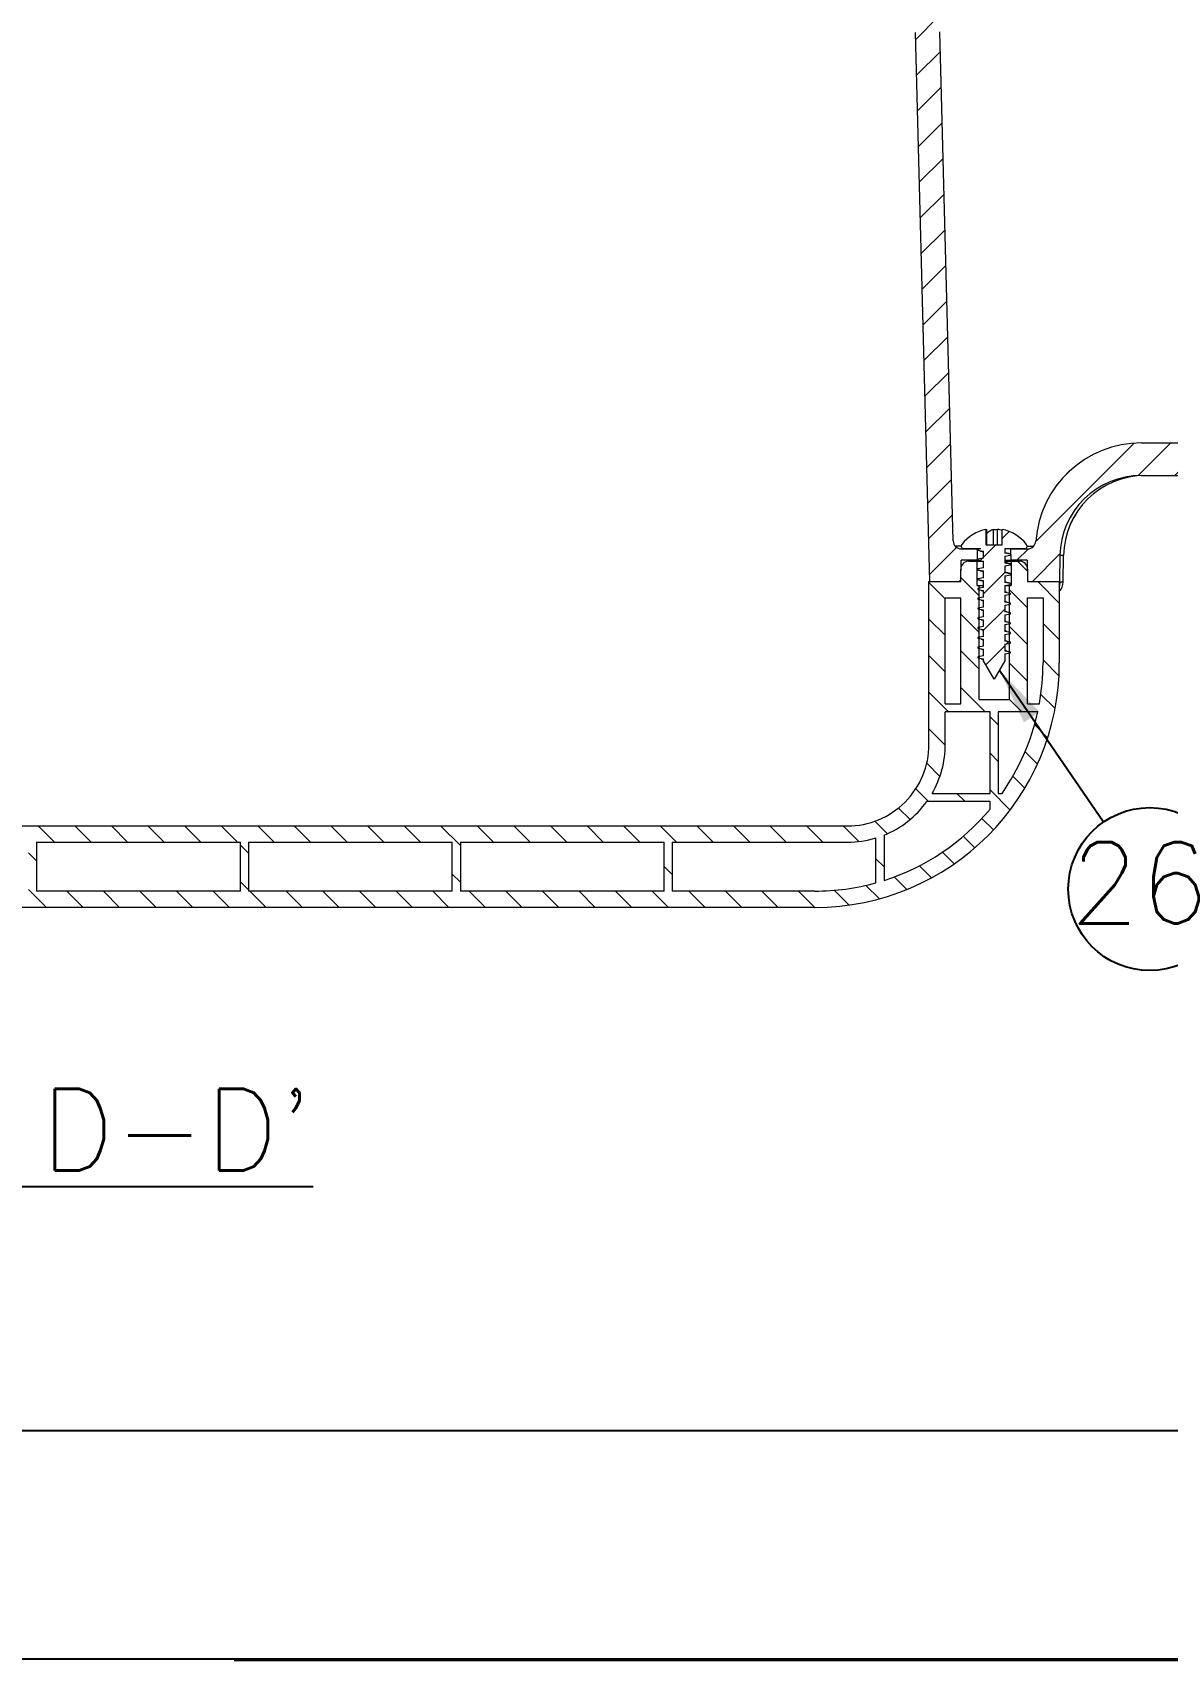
# Model space of a CAD drawing. Extents: x 14808 to 20058, y -13198 to -11680.
# Drawn here: x 15881.2 to 15950.8, y -12274.3 to -12174.4 of the extents above; entities that cross this region are included whole.
import ezdxf

# ---------------------------------------------------------------- set-up
doc = ezdxf.new("R2010")
doc.units = 0
doc.header["$LTSCALE"] = 7
doc.header["$MEASUREMENT"] = 0
doc.layers.get('0').update_dxf_attribs({"color": 2, "linetype": 'CONTINUOUS'})
for name, color, linetype in [('D', 2, 'CONTINUOUS'), ('DWG', 7, 'CONTINUOUS'), ('TXT', 4, 'CONTINUOUS')]:
    doc.layers.add(name, color=color, linetype=linetype)
doc.styles.add('GHS', font='romans', dxfattribs={"bigfont": 'ghs'})
doc.dimstyles.new('STANDARD$7', dxfattribs={"dimtxt": 3.5, "dimasz": 3, "dimexe": 1, "dimexo": 0.0625, "dimgap": 1, "dimtad": 1, "dimdec": 4, "dimzin": 0, "dimdsep": 46, "dimtxsty": 'GHS', "dimcen": 1, "dimclrt": 2, "dimadec": 0, "dimazin": 0, "dimtfac": 1, "dimtdec": 4, "dimtofl": 0, "dimtmove": 0, "dimatfit": 3, "dimfxl": 1, "dimtolj": 1, "dimtzin": 0, "dimarcsym": 0})
pattern_1 = [(45, (16191.90344594072, -11909.30883381124), (-1.122532015133644, 1.122532015133644), [])]

# ---------------------------------------------------------------- blocks, each defined once
blk = doc.blocks.new('BORDER')
blk.add_line((0, 0), (1.00000000000004, 0))

msp = doc.modelspace()

# ---------------------------------------------------------------- hatches: boundary and pattern name
at = {"linetype": 'Continuous', "lineweight": 0}
h = msp.add_hatch(dxfattribs=at)
h.set_pattern_fill('ANSI31', color=2, scale=0.5, style=0)
h.set_pattern_definition(pattern_1)
edge = h.paths.add_edge_path(flags=0)
edge.add_ellipse((16030.8029150432, -12189.06756598183), major_axis=(12.5003047164174, 0), ratio=0.9999756232808468, start_angle=270.0000000000008, end_angle=359.0000243717701)
edge.add_line((16043.30131599546, -12189.28571574601), (16044.13423939785, -12141.56756598183))
edge.add_line((16044.13423939785, -12141.56756598183), (16042.63397434538, -12141.56756598183))
edge.add_line((16042.63397434538, -12141.56756598183), (16041.80166019392, -12189.25081178374))
edge.add_ellipse((16031.30300339402, -12189.06756598183), major_axis=(-10.50025596179062, 0), ratio=0.9999756232808468, start_angle=89.9999999999992, end_angle=179.0000243717685, ccw=False)
edge.add_line((16031.30300339402, -12199.56756598183), (15949.23079485365, -12199.56756598183))
edge.add_ellipse((15949.23079485365, -12206.06756598183), major_axis=(6.500158452537048, 0), ratio=0.999975623280847, start_angle=90, end_angle=175.9039562418476)
edge.add_ellipse((15942.24850462644, -12205.56756598183), major_axis=(0.500012188656696, 0), ratio=0.9999756232808468, start_angle=270, end_angle=355.9039562418486, ccw=False)
edge.add_line((15942.24850462644, -12206.06756598183), (15941.20506484119, -12206.06756598183))
edge.add_line((15941.20506484119, -12206.06756598183), (15941.21728338664, -12206.76756598183))
edge.add_line((15941.21728338664, -12206.76756598183), (15942.21959180224, -12206.76756598183))
edge.add_line((15942.21959180224, -12206.76756598183), (15942.24228338664, -12208.06756598183))
edge.add_line((15942.24228338664, -12208.06756598183), (15944.19500121557, -12208.06756598183))
edge.add_line((15944.19500121557, -12208.06756598183), (15944.22270694029, -12206.48030607616))
edge.add_ellipse((15949.22206732119, -12206.56756598183), major_axis=(-5.00012188656696, 0), ratio=0.9999756232808469, start_angle=270, end_angle=359.0000243717695, ccw=False)
edge.add_line((15949.22206732119, -12201.56756598183), (16030.8029150432, -12201.56756598183))
h = msp.add_hatch(dxfattribs=at)
h.set_pattern_fill('ANSI31', color=2, scale=0.5, style=0)
h.set_pattern_definition(pattern_1)
edge = h.paths.add_edge_path(flags=0)
edge.add_line((15745.21728338664, -12206.76756598183), (15746.21959180224, -12206.76756598183))
edge.add_line((15746.21959180224, -12206.76756598183), (15746.24228338664, -12208.06756598183))
edge.add_line((15746.24228338664, -12208.06756598183), (15748.14228338664, -12208.06756598183))
edge.add_line((15748.14228338664, -12208.06756598183), (15749.02431003182, -12174.38432734368))
edge.add_arc((15756.02191130665, -12174.56756598183), 7, 89.9999999999992, 178.4999999999988, ccw=False)
edge.add_line((15756.02191130665, -12167.56756598183), (15928.36265546664, -12167.56756598183))
edge.add_arc((15928.36265546664, -12174.56756598183), 7, 1.4999999999994884, 89.9999999999992, ccw=False)
edge.add_line((15935.36025674147, -12174.38432734368), (15936.24228338664, -12208.06756598183))
edge.add_line((15936.24228338664, -12208.06756598183), (15938.14228338664, -12208.06756598183))
edge.add_line((15938.14228338664, -12208.06756598183), (15938.16497497105, -12206.76756598183))
edge.add_line((15938.16497497105, -12206.76756598183), (15939.16728338664, -12206.76756598183))
edge.add_line((15939.16728338664, -12206.76756598183), (15939.17950193209, -12206.06756598183))
edge.add_line((15939.17950193209, -12206.06756598183), (15938.1775041677, -12206.06756598183))
edge.add_arc((15938.1775041677, -12205.56756598183), 0.5, 181.5000000000027, 270, ccw=False)
edge.add_line((15937.67767550521, -12205.58065445599), (15936.85974272893, -12174.34506192121))
edge.add_arc((15928.36265546664, -12174.56756598183), 8.5, 1.500000000000042, 90)
edge.add_line((15928.36265546664, -12166.06756598183), (15756.02191130665, -12166.06756598183))
edge.add_arc((15756.02191130665, -12174.56756598183), 8.5, 90, 178.4999999999999)
edge.add_line((15747.52482404435, -12174.34506192121), (15746.70689126807, -12205.58065445599))
edge.add_arc((15746.20706260558, -12205.56756598183), 0.5, 270, 358.4999999999973, ccw=False)
edge.add_line((15746.20706260558, -12206.06756598183), (15745.20506484119, -12206.06756598183))
edge.add_line((15745.20506484119, -12206.06756598183), (15745.21728338664, -12206.76756598183))
h = msp.add_hatch(dxfattribs=at)
h.set_pattern_fill('ANSI31', color=2, scale=0.5, style=0)
h.set_pattern_definition(pattern_1)
edge = h.paths.add_edge_path(flags=0)
edge.add_line((15939.54228338664, -12212.8119623374), (15939.54228338664, -12212.94173295691))
edge.add_line((15939.54228338664, -12212.94173295691), (15940.19228338664, -12214.06756598183))
edge.add_line((15940.19228338664, -12214.06756598183), (15940.84228338664, -12212.94173295691))
edge.add_line((15940.84228338664, -12212.94173295691), (15940.84228338664, -12212.5119623374))
edge.add_line((15940.84228338664, -12212.5119623374), (15941.19228338664, -12212.45024789415))
edge.add_line((15941.19228338664, -12212.45024789415), (15941.19228338664, -12212.42524789415))
edge.add_line((15941.19228338664, -12212.42524789415), (15941.19228338664, -12212.40024789415))
edge.add_line((15941.19228338664, -12212.40024789415), (15940.84228338664, -12212.33853345091))
edge.add_line((15940.84228338664, -12212.33853345091), (15940.84228338664, -12211.9119623374))
edge.add_line((15940.84228338664, -12211.9119623374), (15941.19228338664, -12211.85024789416))
edge.add_line((15941.19228338664, -12211.85024789415), (15941.19228338664, -12211.82524789415))
edge.add_line((15941.19228338664, -12211.82524789415), (15941.19228338664, -12211.80024789415))
edge.add_line((15941.19228338664, -12211.80024789415), (15940.84228338664, -12211.73853345091))
edge.add_line((15940.84228338664, -12211.73853345091), (15940.84228338664, -12211.3119623374))
edge.add_line((15940.84228338664, -12211.3119623374), (15941.19228338664, -12211.25024789415))
edge.add_line((15941.19228338664, -12211.25024789415), (15941.19228338664, -12211.22524789415))
edge.add_line((15941.19228338664, -12211.22524789415), (15941.19228338664, -12211.20024789415))
edge.add_line((15941.19228338664, -12211.20024789415), (15940.84228338664, -12211.13853345091))
edge.add_line((15940.84228338664, -12211.13853345091), (15940.84228338664, -12210.7119623374))
edge.add_line((15940.84228338664, -12210.7119623374), (15941.19228338664, -12210.65024789415))
edge.add_line((15941.19228338664, -12210.65024789415), (15941.19228338664, -12210.62524789416))
edge.add_line((15941.19228338664, -12210.62524789415), (15941.19228338664, -12210.60024789415))
edge.add_line((15941.19228338664, -12210.60024789415), (15940.84228338664, -12210.5385334509))
edge.add_line((15940.84228338664, -12210.5385334509), (15940.84228338664, -12210.1119623374))
edge.add_line((15940.84228338664, -12210.1119623374), (15941.19228338664, -12210.05024789415))
edge.add_line((15941.19228338664, -12210.05024789415), (15941.19228338664, -12210.02524789415))
edge.add_line((15941.19228338664, -12210.02524789415), (15941.19228338664, -12210.00024789416))
edge.add_line((15941.19228338664, -12210.00024789415), (15940.84228338664, -12209.93853345091))
edge.add_line((15940.84228338664, -12209.93853345091), (15940.84228338664, -12209.5119623374))
edge.add_line((15940.84228338664, -12209.5119623374), (15941.19228338664, -12209.45024789415))
edge.add_line((15941.19228338664, -12209.45024789415), (15941.19228338664, -12209.42524789415))
edge.add_line((15941.19228338664, -12209.42524789415), (15941.19228338664, -12209.40024789415))
edge.add_line((15941.19228338664, -12209.40024789415), (15940.84228338664, -12209.33853345091))
edge.add_line((15940.84228338664, -12209.33853345091), (15940.84228338664, -12208.9119623374))
edge.add_line((15940.84228338664, -12208.9119623374), (15941.19228338664, -12208.85024789416))
edge.add_line((15941.19228338664, -12208.85024789415), (15941.19228338664, -12208.82524789415))
edge.add_line((15941.19228338664, -12208.82524789415), (15941.19228338664, -12208.80024789415))
edge.add_line((15941.19228338664, -12208.80024789415), (15940.84228338664, -12208.73853345091))
edge.add_line((15940.84228338664, -12208.73853345091), (15940.84228338664, -12208.3119623374))
edge.add_line((15940.84228338664, -12208.3119623374), (15941.19228338664, -12208.25024789415))
edge.add_line((15941.19228338664, -12208.25024789415), (15941.19228338664, -12208.22524789415))
edge.add_line((15941.19228338664, -12208.22524789415), (15941.19228338664, -12208.20024789415))
edge.add_line((15941.19228338664, -12208.20024789415), (15940.84228338664, -12208.13853345091))
edge.add_line((15940.84228338664, -12208.13853345091), (15940.84228338664, -12207.7119623374))
edge.add_line((15940.84228338664, -12207.7119623374), (15941.19228338664, -12207.65024789415))
edge.add_line((15941.19228338664, -12207.65024789415), (15941.19228338664, -12207.62524789416))
edge.add_line((15941.19228338664, -12207.62524789415), (15941.19228338664, -12207.60024789415))
edge.add_line((15941.19228338664, -12207.60024789415), (15940.84228338664, -12207.5385334509))
edge.add_line((15940.84228338664, -12207.5385334509), (15940.84228338664, -12207.1119623374))
edge.add_line((15940.84228338664, -12207.1119623374), (15941.19228338664, -12207.05024789415))
edge.add_line((15941.19228338664, -12207.05024789415), (15941.19228338664, -12207.02524789415))
edge.add_line((15941.19228338664, -12207.02524789415), (15941.19228338664, -12207.00024789416))
edge.add_line((15941.19228338664, -12207.00024789415), (15940.84228338664, -12206.93853345091))
edge.add_line((15940.84228338664, -12206.93853345091), (15940.84228338664, -12206.5119623374))
edge.add_line((15940.84228338664, -12206.5119623374), (15941.19228338664, -12206.45024789415))
edge.add_line((15941.19228338664, -12206.45024789415), (15941.19228338664, -12206.42524789415))
edge.add_line((15941.19228338664, -12206.42524789415), (15941.19228338664, -12206.40024789415))
edge.add_line((15941.19228338664, -12206.40024789415), (15940.84228338664, -12206.33853345091))
edge.add_line((15940.84228338664, -12206.33853345091), (15940.84228338664, -12206.06756598183))
edge.add_line((15940.84228338664, -12206.06756598183), (15942.09228338664, -12206.06756598183))
edge.add_arc((15942.09228338664, -12205.96756598183), 0.1, 270.0000000000171, 360.0000000000008)
edge.add_line((15942.19228338664, -12205.96756598183), (15942.19228338664, -12205.85127815197))
edge.add_arc((15942.09228338664, -12205.85127815197), 0.1, 0, 37.65846200621872)
edge.add_arc((15940.19228338664, -12207.31756598183), 2.499999999999999, 37.65846200620902, 78.46304096718367)
edge.add_line((15940.69228338664, -12204.86807623905), (15940.69228338664, -12205.81756598183))
edge.add_line((15940.69228338664, -12205.81756598183), (15939.69228338664, -12205.81756598183))
edge.add_line((15939.69228338664, -12205.81756598183), (15939.69228338664, -12204.86807623905))
edge.add_arc((15940.19228338664, -12207.31756598183), 2.499999999999999, 101.5369590328151, 142.3415379937902)
edge.add_arc((15938.29228338664, -12205.85127815197), 0.1, 142.3415379937912, 180)
edge.add_line((15938.19228338664, -12205.85127815197), (15938.19228338664, -12205.96756598183))
edge.add_arc((15938.29228338664, -12205.96756598183), 0.1, 180, 269.9999999999682)
edge.add_line((15938.29228338664, -12206.06756598183), (15939.37763172183, -12206.06756598183))
edge.add_line((15939.37763172183, -12206.06756598183), (15939.19228338664, -12206.10024789415))
edge.add_line((15939.19228338664, -12206.10024789415), (15939.19228338664, -12206.12524789415))
edge.add_line((15939.19228338664, -12206.12524789415), (15939.19228338664, -12206.15024789415))
edge.add_line((15939.19228338664, -12206.15024789415), (15939.54228338664, -12206.2119623374))
edge.add_line((15939.54228338664, -12206.2119623374), (15939.54228338664, -12206.63853345091))
edge.add_line((15939.54228338664, -12206.63853345091), (15939.19228338664, -12206.70024789415))
edge.add_line((15939.19228338664, -12206.70024789415), (15939.19228338664, -12206.72524789415))
edge.add_line((15939.19228338664, -12206.72524789415), (15939.19228338664, -12206.75024789415))
edge.add_line((15939.19228338664, -12206.75024789415), (15939.54228338664, -12206.8119623374))
edge.add_line((15939.54228338664, -12206.8119623374), (15939.54228338664, -12207.23853345091))
edge.add_line((15939.54228338664, -12207.23853345091), (15939.19228338664, -12207.30024789415))
edge.add_line((15939.19228338664, -12207.30024789415), (15939.19228338664, -12207.32524789415))
edge.add_line((15939.19228338664, -12207.32524789415), (15939.19228338664, -12207.35024789415))
edge.add_line((15939.19228338664, -12207.35024789415), (15939.54228338664, -12207.4119623374))
edge.add_line((15939.54228338664, -12207.4119623374), (15939.54228338664, -12207.83853345091))
edge.add_line((15939.54228338664, -12207.83853345091), (15939.19228338664, -12207.90024789415))
edge.add_line((15939.19228338664, -12207.90024789415), (15939.19228338664, -12207.92524789415))
edge.add_line((15939.19228338664, -12207.92524789415), (15939.19228338664, -12207.95024789415))
edge.add_line((15939.19228338664, -12207.95024789415), (15939.54228338664, -12208.0119623374))
edge.add_line((15939.54228338664, -12208.0119623374), (15939.54228338664, -12208.43853345091))
edge.add_line((15939.54228338664, -12208.43853345091), (15939.19228338664, -12208.50024789415))
edge.add_line((15939.19228338664, -12208.50024789415), (15939.19228338664, -12208.52524789415))
edge.add_line((15939.19228338664, -12208.52524789415), (15939.19228338664, -12208.55024789415))
edge.add_line((15939.19228338664, -12208.55024789415), (15939.54228338664, -12208.6119623374))
edge.add_line((15939.54228338664, -12208.6119623374), (15939.54228338664, -12209.0385334509))
edge.add_line((15939.54228338664, -12209.0385334509), (15939.19228338664, -12209.10024789415))
edge.add_line((15939.19228338664, -12209.10024789415), (15939.19228338664, -12209.12524789415))
edge.add_line((15939.19228338664, -12209.12524789415), (15939.19228338664, -12209.15024789415))
edge.add_line((15939.19228338664, -12209.15024789415), (15939.54228338664, -12209.2119623374))
edge.add_line((15939.54228338664, -12209.2119623374), (15939.54228338664, -12209.63853345091))
edge.add_line((15939.54228338664, -12209.63853345091), (15939.19228338664, -12209.70024789415))
edge.add_line((15939.19228338664, -12209.70024789415), (15939.19228338664, -12209.72524789415))
edge.add_line((15939.19228338664, -12209.72524789415), (15939.19228338664, -12209.75024789415))
edge.add_line((15939.19228338664, -12209.75024789415), (15939.54228338664, -12209.8119623374))
edge.add_line((15939.54228338664, -12209.8119623374), (15939.54228338664, -12210.23853345091))
edge.add_line((15939.54228338664, -12210.23853345091), (15939.19228338664, -12210.30024789415))
edge.add_line((15939.19228338664, -12210.30024789415), (15939.19228338664, -12210.32524789415))
edge.add_line((15939.19228338664, -12210.32524789415), (15939.19228338664, -12210.35024789415))
edge.add_line((15939.19228338664, -12210.35024789415), (15939.54228338664, -12210.4119623374))
edge.add_line((15939.54228338664, -12210.4119623374), (15939.54228338664, -12210.83853345091))
edge.add_line((15939.54228338664, -12210.83853345091), (15939.19228338664, -12210.90024789415))
edge.add_line((15939.19228338664, -12210.90024789415), (15939.19228338664, -12210.92524789415))
edge.add_line((15939.19228338664, -12210.92524789415), (15939.19228338664, -12210.95024789415))
edge.add_line((15939.19228338664, -12210.95024789415), (15939.54228338664, -12211.0119623374))
edge.add_line((15939.54228338664, -12211.0119623374), (15939.54228338664, -12211.43853345091))
edge.add_line((15939.54228338664, -12211.43853345091), (15939.19228338664, -12211.50024789415))
edge.add_line((15939.19228338664, -12211.50024789415), (15939.19228338664, -12211.52524789415))
edge.add_line((15939.19228338664, -12211.52524789415), (15939.19228338664, -12211.55024789415))
edge.add_line((15939.19228338664, -12211.55024789415), (15939.54228338664, -12211.6119623374))
edge.add_line((15939.54228338664, -12211.6119623374), (15939.54228338664, -12212.0385334509))
edge.add_line((15939.54228338664, -12212.0385334509), (15939.19228338664, -12212.10024789415))
edge.add_line((15939.19228338664, -12212.10024789415), (15939.19228338664, -12212.12524789415))
edge.add_line((15939.19228338664, -12212.12524789415), (15939.19228338664, -12212.15024789415))
edge.add_line((15939.19228338664, -12212.15024789415), (15939.54228338664, -12212.2119623374))
edge.add_line((15939.54228338664, -12212.2119623374), (15939.54228338664, -12212.63853345091))
edge.add_line((15939.54228338664, -12212.63853345091), (15939.19228338664, -12212.70024789415))
edge.add_line((15939.19228338664, -12212.70024789415), (15939.19228338664, -12212.72524789415))
edge.add_line((15939.19228338664, -12212.72524789415), (15939.19228338664, -12212.75024789415))
edge.add_line((15939.19228338664, -12212.75024789415), (15939.54228338664, -12212.8119623374))
h = msp.add_hatch(dxfattribs=at)
h.set_pattern_fill('ANSI31', color=2, scale=0.5, angle=90.0000000000002, style=0)
h.set_pattern_definition([(135.0000000000002, (16191.90344594072, -11909.30883381124), (-1.12253201513364, -1.122532015133648), [])])
edge = h.paths.add_edge_path(flags=0)
edge.add_line((15740.19228338664, -12208.06756598183), (15740.19228338664, -12213.06756598183))
edge.add_arc((15755.19228338664, -12213.06756598183), 15, 180, 270.0000000000008)
edge.add_line((15755.19228338664, -12228.06756598183), (15929.19228338664, -12228.06756598183))
edge.add_arc((15929.19228338664, -12213.06756598183), 15, 270.0000000000008, 360.0000000000582)
edge.add_line((15944.19228338664, -12213.06756598182), (15944.19228338664, -12208.06756598183))
edge.add_line((15944.19228338664, -12208.06756598183), (15942.24228338664, -12208.06756598183))
edge.add_line((15942.24228338664, -12208.06756598183), (15942.24228338664, -12207.31756598183))
edge.add_arc((15941.74228338664, -12207.31756598183), 0.5, 0, 90)
edge.add_line((15941.74228338664, -12206.81756598183), (15941.24228338664, -12206.81756598183))
edge.add_line((15941.24228338664, -12206.81756598183), (15941.24228338664, -12208.31756598183))
edge.add_line((15941.24228338664, -12208.31756598183), (15941.11728338664, -12208.31756598183))
edge.add_line((15941.11728338664, -12208.31756598183), (15941.11728338664, -12215.31756598183))
edge.add_line((15941.11728338664, -12215.31756598183), (15939.26728338664, -12215.31756598183))
edge.add_line((15939.26728338664, -12215.31756598183), (15939.26728338664, -12208.31756598183))
edge.add_line((15939.26728338664, -12208.31756598183), (15939.14228338664, -12208.31756598183))
edge.add_line((15939.14228338664, -12208.31756598183), (15939.14228338664, -12206.81756598183))
edge.add_line((15939.14228338664, -12206.81756598183), (15938.64228338664, -12206.81756598183))
edge.add_arc((15938.64228338664, -12207.31756598183), 0.5, 90, 180)
edge.add_line((15938.14228338664, -12207.31756598183), (15938.14228338664, -12208.06756598183))
edge.add_line((15938.14228338664, -12208.06756598183), (15936.19228338664, -12208.06756598183))
edge.add_line((15936.19228338664, -12208.06756598183), (15936.19228338664, -12218.06756598183))
edge.add_arc((15931.19228338664, -12218.06756598183), 5, 269.99999995301744, 360, ccw=False)
edge.add_line((15931.19228338254, -12223.06756598183), (15753.19228338664, -12223.06756598183))
edge.add_arc((15753.19228338664, -12218.06756598183), 5, 179.9999999528453, 270, ccw=False)
edge.add_line((15748.19228338664, -12218.06756597772), (15748.19228338664, -12208.06756598183))
edge.add_line((15748.19228338664, -12208.06756598183), (15746.24228338664, -12208.06756598183))
edge.add_line((15746.24228338664, -12208.06756598183), (15746.24228338664, -12207.31756598183))
edge.add_arc((15745.74228338664, -12207.31756598183), 0.5, 0, 90)
edge.add_line((15745.74228338664, -12206.81756598183), (15745.24228338664, -12206.81756598183))
edge.add_line((15745.24228338664, -12206.81756598183), (15745.24228338664, -12208.31756598183))
edge.add_line((15745.24228338664, -12208.31756598183), (15745.11728338664, -12208.31756598183))
edge.add_line((15745.11728338664, -12208.31756598183), (15745.11728338664, -12215.31756598183))
edge.add_line((15745.11728338664, -12215.31756598183), (15743.26728338664, -12215.31756598183))
edge.add_line((15743.26728338664, -12215.31756598183), (15743.26728338664, -12208.31756598183))
edge.add_line((15743.26728338664, -12208.31756598183), (15743.14228338664, -12208.31756598183))
edge.add_line((15743.14228338664, -12208.31756598183), (15743.14228338664, -12206.81756598183))
edge.add_line((15743.14228338664, -12206.81756598183), (15742.64228338664, -12206.81756598183))
edge.add_arc((15742.64228338664, -12207.31756598183), 0.5, 90.00000000000652, 180)
edge.add_line((15742.14228338664, -12207.31756598183), (15742.14228338664, -12208.06756598183))
edge.add_line((15742.14228338664, -12208.06756598183), (15740.19228338664, -12208.06756598183))
edge = h.paths.add_edge_path(flags=0)
edge.add_line((15940.68140867972, -12221.06756598183), (15940.44228338664, -12221.06756598183))
edge.add_line((15940.44228338664, -12221.06756598183), (15940.44228338664, -12216.06756598183))
edge.add_line((15940.44228338664, -12216.06756598183), (15942.86707771782, -12216.06756598183))
edge.add_arc((15929.19228338664, -12213.06756598183), 14, 325.15009542098153, 347.62637488383143, ccw=False)
h.paths.add_polyline_path([(15746.24228338664, -12215.56756598183), (15746.24228338664, -12209.06756598183), (15747.19228338664, -12209.06756598183), (15747.19228338664, -12215.56756598183)], flags=0)
edge = h.paths.add_edge_path(flags=0)
edge.add_line((15942.24228338664, -12215.56756598183), (15942.24228338664, -12209.06756598183))
edge.add_line((15942.24228338664, -12209.06756598183), (15943.19228338664, -12209.06756598183))
edge.add_line((15943.19228338664, -12209.06756598183), (15943.19228338664, -12213.06756598183))
edge.add_arc((15929.19228338664, -12213.06756598183), 14, 349.7134393885229, 360, ccw=False)
edge.add_line((15942.9672607006, -12215.56756598183), (15942.24228338664, -12215.56756598183))
h.paths.add_polyline_path([(15776.94228338664, -12224.06756598183), (15776.94228338664, -12227.06756598183), (15764.44228338664, -12227.06756598183), (15764.44228338664, -12224.06756598183)], flags=0)
h.paths.add_polyline_path([(15802.94228338664, -12224.06756598183), (15802.94228338664, -12227.06756598183), (15790.44228338664, -12227.06756598183), (15790.44228338664, -12224.06756598183)], flags=0)
h.paths.add_polyline_path([(15828.94228338664, -12224.06756598183), (15828.94228338664, -12227.06756598183), (15816.44228338664, -12227.06756598183), (15816.44228338664, -12224.06756598183)], flags=0)
edge = h.paths.add_edge_path(flags=0)
edge.add_arc((15931.19228338664, -12218.06756598183), 6, 270.0000000000008, 286.9577633000054)
edge.add_line((15932.94228338664, -12223.80668612345), (15932.94228338664, -12226.55598694205))
edge.add_arc((15929.19228338664, -12213.06756598183), 14, 269.9999999999998, 285.5367940681514, ccw=False)
edge.add_line((15929.19228338664, -12227.06756598183), (15920.44228338664, -12227.06756598183))
edge.add_line((15920.44228338664, -12227.06756598183), (15920.44228338664, -12224.06756598183))
edge.add_line((15920.44228338664, -12224.06756598183), (15931.19228338664, -12224.06756598183))
h.paths.add_polyline_path([(15894.44228338664, -12227.06756598183), (15894.44228338664, -12224.06756598183), (15906.94228338664, -12224.06756598183), (15906.94228338664, -12227.06756598183)], flags=0)
h.paths.add_polyline_path([(15868.44228338664, -12227.06756598183), (15868.44228338664, -12224.06756598183), (15880.94228338664, -12224.06756598183), (15880.94228338664, -12227.06756598183)], flags=0)
h.paths.add_polyline_path([(15842.44228338664, -12227.06756598183), (15842.44228338664, -12224.06756598183), (15854.94228338664, -12224.06756598183), (15854.94228338664, -12227.06756598183)], flags=0)
edge = h.paths.add_edge_path(flags=0)
edge.add_line((15743.94228338664, -12216.06756598183), (15743.94228338664, -12221.06756598183))
edge.add_line((15743.94228338664, -12221.06756598183), (15743.70315809356, -12221.06756598182))
edge.add_arc((15755.19228338664, -12213.06756598183), 14, 192.3736251161786, 214.8499045789904, ccw=False)
edge.add_line((15741.51748905546, -12216.06756598183), (15743.94228338664, -12216.06756598183))
edge = h.paths.add_edge_path(flags=0)
edge.add_line((15747.99613096394, -12221.06756598183), (15744.44228338664, -12221.06756598183))
edge.add_line((15744.44228338664, -12221.06756598183), (15744.44228338664, -12216.06756598183))
edge.add_line((15744.44228338664, -12216.06756598183), (15747.19228338664, -12216.06756598183))
edge.add_line((15747.19228338664, -12216.06756598183), (15747.19228338664, -12218.06756598183))
edge.add_arc((15753.19228338664, -12218.06756598183), 6, 180, 210.0000000000176)
edge = h.paths.add_edge_path(flags=0)
edge.add_line((15939.94228338664, -12221.56756598183), (15939.94228338664, -12222.03626153916))
edge.add_arc((15929.19228338664, -12213.06756598183), 14, 287.67223825852193, 320.16185019435454, ccw=False)
edge.add_line((15933.44228338664, -12226.40688755379), (15933.44228338664, -12223.62971484715))
edge.add_arc((15931.19228338664, -12218.06756598183), 6, 292.0243128370439, 324.3146652873357)
edge.add_line((15936.06568055905, -12221.56756598183), (15939.94228338664, -12221.56756598183))
edge = h.paths.add_edge_path(flags=0)
edge.add_line((15744.44228338664, -12222.03626153916), (15744.44228338664, -12221.56756598183))
edge.add_line((15744.44228338664, -12221.56756598183), (15748.31888621424, -12221.56756598183))
edge.add_arc((15753.19228338664, -12218.06756598183), 6, 215.685334712666, 247.9756871629584)
edge.add_line((15750.94228338664, -12223.62971484715), (15750.94228338664, -12226.40688755379))
edge.add_arc((15755.19228338664, -12213.06756598183), 14, 219.8381498056455, 252.3277617414783, ccw=False)
edge = h.paths.add_edge_path(flags=0)
edge.add_line((15937.19228338664, -12216.06756598183), (15939.94228338664, -12216.06756598183))
edge.add_line((15939.94228338664, -12216.06756598183), (15939.94228338664, -12221.06756598183))
edge.add_line((15939.94228338664, -12221.06756598183), (15936.38843580935, -12221.06756598183))
edge.add_arc((15931.19228338664, -12218.06756598183), 6, 329.999999999969, 360.0000000000008)
edge.add_line((15937.19228338664, -12218.06756598183), (15937.19228338664, -12216.06756598183))
edge = h.paths.add_edge_path(flags=0)
edge.add_line((15742.14228338664, -12209.06756598183), (15742.14228338664, -12215.56756598183))
edge.add_line((15742.14228338664, -12215.56756598183), (15741.41730607269, -12215.56756598183))
edge.add_arc((15755.19228338664, -12213.06756598183), 14, 180, 190.2865606114792, ccw=False)
edge.add_line((15741.19228338664, -12213.06756598183), (15741.19228338664, -12209.06756598183))
edge.add_line((15741.19228338664, -12209.06756598183), (15742.14228338664, -12209.06756598183))
h.paths.add_polyline_path([(15938.14228338664, -12209.06756598183), (15938.14228338664, -12215.56756598183), (15937.19228338664, -12215.56756598183), (15937.19228338664, -12209.06756598183)], flags=0)
h.paths.add_polyline_path([(15841.94228338664, -12224.06756598183), (15841.94228338664, -12227.06756598183), (15829.44228338664, -12227.06756598183), (15829.44228338664, -12224.06756598183)], flags=0)
h.paths.add_polyline_path([(15855.44228338664, -12227.06756598183), (15855.44228338664, -12224.06756598183), (15867.94228338664, -12224.06756598183), (15867.94228338664, -12227.06756598183)], flags=0)
h.paths.add_polyline_path([(15881.44228338664, -12227.06756598183), (15881.44228338664, -12224.06756598183), (15893.94228338664, -12224.06756598183), (15893.94228338664, -12227.06756598183)], flags=0)
h.paths.add_polyline_path([(15907.44228338664, -12227.06756598183), (15907.44228338664, -12224.06756598183), (15919.94228338664, -12224.06756598183), (15919.94228338664, -12227.06756598183)], flags=0)
h.paths.add_polyline_path([(15815.94228338664, -12224.06756598183), (15815.94228338664, -12227.06756598183), (15803.44228338664, -12227.06756598183), (15803.44228338664, -12224.06756598183)], flags=0)
h.paths.add_polyline_path([(15789.94228338664, -12224.06756598183), (15789.94228338664, -12227.06756598183), (15777.44228338664, -12227.06756598183), (15777.44228338664, -12224.06756598183)], flags=0)
edge = h.paths.add_edge_path(flags=0)
edge.add_line((15763.94228338664, -12227.06756598183), (15755.19228338664, -12227.06756598183))
edge.add_arc((15755.19228338664, -12213.06756598183), 14, 254.4632059318488, 270, ccw=False)
edge.add_line((15751.44228338664, -12226.55598694205), (15751.44228338664, -12223.80668612345))
edge.add_arc((15753.19228338664, -12218.06756598183), 6, 253.0422366999973, 270.0000000000008)
edge.add_line((15753.19228338664, -12224.06756598183), (15763.94228338664, -12224.06756598183))
edge.add_line((15763.94228338664, -12224.06756598183), (15763.94228338664, -12227.06756598183))

# ---------------------------------------------------------------- linework, layer by layer
at = {"color": 7, "linetype": 'Continuous', "lineweight": 15}
for p, q in [((15936.24228338664, -12208.06756598183), (15935.36025674147, -12174.38432734368)), ((15937.67767550521, -12205.58065445599), (15936.85974272893, -12174.34506192121)), ((15949.23079485365, -12199.56756598183), (16031.30300339402, -12199.56756598183)), ((15949.22206732119, -12201.56756598183), (16030.8029150432, -12201.56756598183)), ((15939.69228338664, -12204.86807623905), (15939.69228338664, -12205.81756598183)), ((15939.69228338664, -12204.86807623905), (15939.74142232463, -12204.86807623905)), ((15939.74142232463, -12205.81756598183), (15939.74142232463, -12204.86807623905)), ((15940.15405121854, -12204.86807623905), (15940.40844143707, -12204.86807623905)), ((15940.15405121854, -12205.81756598183), (15940.15405121854, -12204.86807623905)), ((15940.40844143707, -12205.81756598183), (15940.40844143707, -12204.86807623905)), ((15940.69081954513, -12204.86807623905), (15940.69228338664, -12204.86807623905)), ((15940.69081954513, -12205.81756598183), (15940.69081954513, -12204.86807623905)), ((15940.69228338664, -12205.81756598183), (15940.69228338664, -12204.86807623905)), ((15938.1775041677, -12206.06756598183), (15939.17950193209, -12206.06756598183)), ((15938.19228338664, -12205.96756598183), (15938.19228338664, -12205.85127815197)), ((15939.37763172183, -12206.06756598183), (15938.29228338664, -12206.06756598183)), ((15939.16728338664, -12206.76756598183), (15939.17950193209, -12206.06756598183)), ((15939.37763172183, -12206.06756598183), (15939.19228338664, -12206.10024789415)), ((15939.19228338664, -12206.10024789415), (15939.19228338664, -12206.12524789415)), ((15939.19228338664, -12206.12524789415), (15939.19228338664, -12206.15024789415)), ((15939.19228338664, -12206.15024789415), (15939.54228338664, -12206.2119623374)), ((15939.31080877948, -12206.19564916053), (15939.19228338664, -12206.15024789415)), ((15939.54228338664, -12206.63853345091), (15939.54228338664, -12206.2119623374)), ((15939.69228338664, -12205.81756598183), (15940.69228338664, -12205.81756598183)), ((15942.09228338664, -12206.06756598183), (15940.84228338664, -12206.06756598183)), ((15940.84228338664, -12206.06756598183), (15940.84228338664, -12206.33853345091)), ((15941.19228338664, -12206.40024789415), (15940.84228338664, -12206.33853345091)), ((15940.84228338664, -12206.5119623374), (15941.19228338664, -12206.45024789415)), ((15940.84228338664, -12206.5119623374), (15940.84228338664, -12206.93853345091)), ((15941.19228338664, -12206.42524789415), (15941.19228338664, -12206.40024789415)), ((15941.19228338664, -12206.45024789415), (15941.19228338664, -12206.42524789415)), ((15941.20506484119, -12206.06756598183), (15941.21728338664, -12206.76756598183)), ((15941.20506484119, -12206.06756598183), (15942.24850462644, -12206.06756598183)), ((15942.19228338664, -12205.85127815197), (15942.19228338664, -12205.96756598183)), ((15944.22270694029, -12206.48030607616), (15944.19500121557, -12208.06756598183)), ((15944.44652203764, -12206.48030607616), (15944.22270694029, -12206.48030607616)), ((15944.41831610536, -12208.08501796297), (15944.44652203764, -12206.48030607616)), ((15944.41867966383, -12208.08514021208), (15944.4468984887, -12206.47969483057)), ((15938.14228338664, -12208.06756598183), (15938.16497497105, -12206.76756598183)), ((15938.14228338664, -12208.06756598183), (15938.14228338664, -12207.31756598183)), ((15939.16728338664, -12206.76756598183), (15938.16497497105, -12206.76756598183)), ((15938.64228338664, -12206.81756598183), (15939.14228338664, -12206.81756598183)), ((15939.14228338664, -12208.31756598183), (15939.14228338664, -12206.81756598183)), ((15939.14228338664, -12206.81756598183), (15939.54228338664, -12206.81756598183)), ((15939.16728338664, -12206.76756598183), (15939.28014107996, -12206.76756598183)), ((15939.54228338664, -12206.63853345091), (15939.19228338664, -12206.70024789415)), ((15939.19228338664, -12206.70024789415), (15939.19228338664, -12206.72524789415)), ((15939.19228338664, -12206.72524789415), (15939.19228338664, -12206.75024789415)), ((15939.19228338664, -12206.75024789415), (15939.54228338664, -12206.8119623374)), ((15939.54228338664, -12207.23853345091), (15939.19228338664, -12207.30024789415)), ((15939.19228338664, -12207.30024789415), (15939.19228338664, -12207.32524789415)), ((15939.19228338664, -12207.32524789415), (15939.19228338664, -12207.35024789415)), ((15939.19228338664, -12207.35024789415), (15939.54228338664, -12207.4119623374)), ((15939.54228338664, -12207.23853345091), (15939.54228338664, -12206.8119623374)), ((15939.54228338664, -12207.83853345091), (15939.54228338664, -12207.4119623374)), ((15940.84228338664, -12206.76756598183), (15941.21728338664, -12206.76756598183)), ((15940.84228338664, -12206.81756598183), (15941.24228338664, -12206.81756598183)), ((15941.19228338664, -12207.00024789415), (15940.84228338664, -12206.93853345091)), ((15940.84228338664, -12207.1119623374), (15941.19228338664, -12207.05024789415)), ((15940.84228338664, -12207.1119623374), (15940.84228338664, -12207.5385334509)), ((15941.19228338664, -12207.02524789415), (15941.19228338664, -12207.00024789415)), ((15941.19228338664, -12207.05024789415), (15941.19228338664, -12207.02524789415)), ((15942.21959180224, -12206.76756598183), (15941.21728338664, -12206.76756598183)), ((15941.24228338664, -12206.81756598183), (15941.24228338664, -12208.31756598183)), ((15941.24228338664, -12206.81756598183), (15941.74228338664, -12206.81756598183)), ((15942.21959180224, -12206.76756598183), (15942.24228338664, -12208.06756598183)), ((15942.24228338664, -12207.31756598183), (15942.24228338664, -12208.06756598183)), ((15936.19228338664, -12218.06756598183), (15936.19228338664, -12208.06756598183)), ((15936.19228338664, -12208.06756598183), (15938.14228338664, -12208.06756598183)), ((15936.24228338664, -12208.06756598183), (15938.14228338664, -12208.06756598183)), ((15939.14228338664, -12208.31756598183), (15939.26728338664, -12208.31756598183)), ((15939.54228338664, -12207.83853345091), (15939.19228338664, -12207.90024789415)), ((15939.19228338664, -12207.90024789415), (15939.19228338664, -12207.92524789415)), ((15939.19228338664, -12207.92524789415), (15939.19228338664, -12207.95024789415)), ((15939.19228338664, -12207.95024789415), (15939.54228338664, -12208.0119623374)), ((15939.54228338664, -12208.43853345091), (15939.19228338664, -12208.50024789415)), ((15939.19228338664, -12208.50024789415), (15939.19228338664, -12208.52524789415)), ((15939.26728338664, -12215.31756598183), (15939.26728338664, -12208.31756598183)), ((15939.26728338664, -12208.31756598183), (15939.54228338664, -12208.31756598183)), ((15939.54228338664, -12208.43853345091), (15939.54228338664, -12208.0119623374)), ((15941.19228338664, -12207.60024789415), (15940.84228338664, -12207.5385334509)), ((15940.84228338664, -12207.7119623374), (15941.19228338664, -12207.65024789415)), ((15940.84228338664, -12207.7119623374), (15940.84228338664, -12208.13853345091)), ((15941.19228338664, -12208.20024789415), (15940.84228338664, -12208.13853345091)), ((15940.84228338664, -12208.3119623374), (15941.19228338664, -12208.25024789415)), ((15940.84228338664, -12208.3119623374), (15940.84228338664, -12208.73853345091)), ((15940.84228338664, -12208.31756598183), (15941.11728338664, -12208.31756598183)), ((15941.19228338664, -12208.20024789415), (15941.07371572092, -12208.15366203005)), ((15941.11728338664, -12208.31756598183), (15941.11728338664, -12215.31756598183)), ((15941.11728338664, -12208.31756598183), (15941.24228338664, -12208.31756598183)), ((15941.19228338664, -12207.62524789415), (15941.19228338664, -12207.60024789415)), ((15941.19228338664, -12207.65024789415), (15941.19228338664, -12207.62524789415)), ((15941.19228338664, -12208.22524789415), (15941.19228338664, -12208.20024789415)), ((15941.19228338664, -12208.25024789415), (15941.19228338664, -12208.22524789415)), ((15942.24228338664, -12208.06756598183), (15944.19228338664, -12208.06756598183)), ((15942.24228338664, -12208.06756598183), (15944.19500121557, -12208.06756598183)), ((15944.19228338664, -12208.06756598183), (15944.19228338664, -12213.06756598182)), ((15944.19500121557, -12208.06756598183), (15944.2477190445, -12208.06756598183)), ((15944.2477190445, -12208.06756598183), (15944.24741654609, -12208.08501796297)), ((15944.24741654609, -12208.08501796297), (15944.41831610536, -12208.08501796297)), ((15937.19228338664, -12209.06756598183), (15938.14228338664, -12209.06756598183)), ((15937.19228338664, -12215.56756598183), (15937.19228338664, -12209.06756598183)), ((15938.14228338664, -12215.56756598183), (15938.14228338664, -12209.06756598183)), ((15939.19228338664, -12208.52524789415), (15939.19228338664, -12208.55024789415)), ((15939.19228338664, -12208.55024789415), (15939.54228338664, -12208.6119623374)), ((15939.54228338664, -12209.0385334509), (15939.19228338664, -12209.10024789415)), ((15939.19228338664, -12209.10024789415), (15939.19228338664, -12209.12524789415)), ((15939.19228338664, -12209.12524789415), (15939.19228338664, -12209.15024789415)), ((15939.19228338664, -12209.15024789415), (15939.54228338664, -12209.2119623374)), ((15939.54228338664, -12209.0385334509), (15939.54228338664, -12208.6119623374)), ((15939.54228338664, -12209.63853345091), (15939.54228338664, -12209.2119623374)), ((15941.19228338664, -12208.80024789415), (15940.84228338664, -12208.73853345091)), ((15940.84228338664, -12208.9119623374), (15941.19228338664, -12208.85024789415)), ((15940.84228338664, -12208.9119623374), (15940.84228338664, -12209.33853345091)), ((15941.19228338664, -12209.40024789415), (15940.84228338664, -12209.33853345091)), ((15940.84228338664, -12209.5119623374), (15941.19228338664, -12209.45024789415)), ((15940.84228338664, -12209.5119623374), (15940.84228338664, -12209.93853345091)), ((15941.19228338664, -12208.82524789415), (15941.19228338664, -12208.80024789415)), ((15941.19228338664, -12208.85024789415), (15941.19228338664, -12208.82524789415)), ((15941.19228338664, -12209.42524789415), (15941.19228338664, -12209.40024789415)), ((15941.19228338664, -12209.45024789415), (15941.19228338664, -12209.42524789415)), ((15942.24228338664, -12209.06756598183), (15943.19228338664, -12209.06756598183)), ((15942.24228338664, -12215.56756598183), (15942.24228338664, -12209.06756598183)), ((15943.19228338664, -12209.06756598183), (15943.19228338664, -12213.06756598183)), ((15939.54228338664, -12209.63853345091), (15939.19228338664, -12209.70024789415)), ((15939.19228338664, -12209.70024789415), (15939.19228338664, -12209.72524789415)), ((15939.19228338664, -12209.72524789415), (15939.19228338664, -12209.75024789415)), ((15939.19228338664, -12209.75024789415), (15939.54228338664, -12209.8119623374)), ((15939.54228338664, -12210.23853345091), (15939.19228338664, -12210.30024789415)), ((15939.19228338664, -12210.30024789415), (15939.19228338664, -12210.32524789415)), ((15939.19228338664, -12210.32524789415), (15939.19228338664, -12210.35024789415)), ((15939.19228338664, -12210.35024789415), (15939.54228338664, -12210.4119623374)), ((15939.54228338664, -12210.23853345091), (15939.54228338664, -12209.8119623374)), ((15939.54228338664, -12210.83853345091), (15939.54228338664, -12210.4119623374)), ((15941.19228338664, -12210.00024789415), (15940.84228338664, -12209.93853345091)), ((15940.84228338664, -12210.1119623374), (15941.19228338664, -12210.05024789415)), ((15940.84228338664, -12210.1119623374), (15940.84228338664, -12210.5385334509)), ((15941.19228338664, -12210.02524789415), (15941.19228338664, -12210.00024789415)), ((15941.19228338664, -12210.05024789415), (15941.19228338664, -12210.02524789415)), ((15939.54228338664, -12210.83853345091), (15939.19228338664, -12210.90024789415)), ((15939.19228338664, -12210.90024789415), (15939.19228338664, -12210.92524789415)), ((15939.19228338664, -12210.92524789415), (15939.19228338664, -12210.95024789415)), ((15939.19228338664, -12210.95024789415), (15939.54228338664, -12211.0119623374)), ((15939.54228338664, -12211.43853345091), (15939.19228338664, -12211.50024789415)), ((15939.19228338664, -12211.50024789415), (15939.19228338664, -12211.52524789415)), ((15939.54228338664, -12211.43853345091), (15939.54228338664, -12211.0119623374)), ((15941.19228338664, -12210.60024789415), (15940.84228338664, -12210.5385334509)), ((15940.84228338664, -12210.7119623374), (15941.19228338664, -12210.65024789415)), ((15940.84228338664, -12210.7119623374), (15940.84228338664, -12211.13853345091)), ((15941.19228338664, -12211.20024789415), (15940.84228338664, -12211.13853345091)), ((15940.84228338664, -12211.3119623374), (15941.19228338664, -12211.25024789415)), ((15940.84228338664, -12211.3119623374), (15940.84228338664, -12211.73853345091)), ((15941.19228338664, -12210.62524789415), (15941.19228338664, -12210.60024789415)), ((15941.19228338664, -12210.65024789415), (15941.19228338664, -12210.62524789415)), ((15941.19228338664, -12211.22524789415), (15941.19228338664, -12211.20024789415)), ((15941.19228338664, -12211.25024789415), (15941.19228338664, -12211.22524789415)), ((15939.19228338664, -12211.52524789415), (15939.19228338664, -12211.55024789415)), ((15939.19228338664, -12211.55024789415), (15939.54228338664, -12211.6119623374)), ((15939.54228338664, -12212.0385334509), (15939.19228338664, -12212.10024789415)), ((15939.19228338664, -12212.10024789415), (15939.19228338664, -12212.12524789415)), ((15939.19228338664, -12212.12524789415), (15939.19228338664, -12212.15024789415)), ((15939.19228338664, -12212.15024789415), (15939.54228338664, -12212.2119623374)), ((15939.54228338664, -12212.0385334509), (15939.54228338664, -12211.6119623374)), ((15939.54228338664, -12212.63853345091), (15939.54228338664, -12212.2119623374)), ((15941.19228338664, -12211.80024789415), (15940.84228338664, -12211.73853345091)), ((15940.84228338664, -12211.9119623374), (15941.19228338664, -12211.85024789415)), ((15940.84228338664, -12211.9119623374), (15940.84228338664, -12212.33853345091)), ((15941.19228338664, -12212.40024789415), (15940.84228338664, -12212.33853345091)), ((15940.84228338664, -12212.5119623374), (15941.19228338664, -12212.45024789415)), ((15941.19228338664, -12211.82524789415), (15941.19228338664, -12211.80024789415)), ((15941.19228338664, -12211.85024789415), (15941.19228338664, -12211.82524789415)), ((15941.19228338664, -12212.42524789415), (15941.19228338664, -12212.40024789415)), ((15941.19228338664, -12212.45024789415), (15941.19228338664, -12212.42524789415)), ((15939.54228338664, -12212.63853345091), (15939.19228338664, -12212.70024789415)), ((15939.19228338664, -12212.70024789415), (15939.19228338664, -12212.72524789415)), ((15939.19228338664, -12212.72524789415), (15939.19228338664, -12212.75024789415)), ((15939.19228338664, -12212.75024789415), (15939.54228338664, -12212.8119623374)), ((15939.54228338664, -12212.94173295691), (15939.54228338664, -12212.8119623374)), ((15940.19228338664, -12214.06756598183), (15939.54228338664, -12212.94173295691)), ((15940.84228338664, -12212.94173295691), (15940.19228338664, -12214.06756598183)), ((15940.84228338664, -12212.5119623374), (15940.84228338664, -12212.94173295691)), ((15939.26728338664, -12215.31756598183), (15941.11728338664, -12215.31756598183)), ((15937.19228338664, -12215.56756598183), (15938.14228338664, -12215.56756598183)), ((15937.19228338664, -12218.06756598183), (15937.19228338664, -12216.06756598183)), ((15939.94228338664, -12216.06756598183), (15937.19228338664, -12216.06756598183)), ((15939.94228338664, -12221.06756598183), (15939.94228338664, -12216.06756598183)), ((15942.86707771782, -12216.06756598183), (15940.44228338664, -12216.06756598183)), ((15940.44228338664, -12216.06756598183), (15940.44228338664, -12221.06756598183)), ((15942.24228338664, -12215.56756598183), (15942.9672607006, -12215.56756598183)), ((15936.38843580935, -12221.06756598183), (15939.94228338664, -12221.06756598183)), ((15940.44228338664, -12221.06756598183), (15940.68140867972, -12221.06756598183)), ((15939.94228338664, -12221.56756598183), (15936.06568055905, -12221.56756598183)), ((15939.94228338664, -12222.03626153916), (15939.94228338664, -12221.56756598183)), ((15753.19228338664, -12223.06756598183), (15931.19228338254, -12223.06756598183)), ((15881.44228338664, -12224.06756598183), (15893.94228338664, -12224.06756598183)), ((15881.44228338664, -12224.06756598183), (15881.44228338664, -12227.06756598183)), ((15893.94228338664, -12227.06756598183), (15893.94228338664, -12224.06756598183)), ((15894.44228338664, -12224.06756598183), (15906.94228338664, -12224.06756598183)), ((15894.44228338664, -12224.06756598183), (15894.44228338664, -12227.06756598183)), ((15906.94228338664, -12227.06756598183), (15906.94228338664, -12224.06756598183)), ((15907.44228338664, -12224.06756598183), (15919.94228338664, -12224.06756598183)), ((15907.44228338664, -12224.06756598183), (15907.44228338664, -12227.06756598183)), ((15919.94228338664, -12227.06756598183), (15919.94228338664, -12224.06756598183)), ((15920.44228338664, -12224.06756598183), (15931.19228338664, -12224.06756598183)), ((15920.44228338664, -12224.06756598183), (15920.44228338664, -12227.06756598183)), ((15932.94228338664, -12226.55598694205), (15932.94228338664, -12223.80668612345)), ((15933.44228338664, -12223.62971484715), (15933.44228338664, -12226.40688755379)), ((15893.94228338664, -12227.06756598183), (15881.44228338664, -12227.06756598183)), ((15906.94228338664, -12227.06756598183), (15894.44228338664, -12227.06756598183)), ((15919.94228338664, -12227.06756598183), (15907.44228338664, -12227.06756598183)), ((15929.19228338664, -12227.06756598183), (15920.44228338664, -12227.06756598183)), ((15929.19228338664, -12228.06756598183), (15755.19228338664, -12228.06756598183))]:
    msp.add_line(p, q, dxfattribs=at)
at = {"color": 8, "linetype": 'Continuous', "lineweight": 15}
msp.add_line((15944.41831610536, -12208.08501796297), (15944.41867966383, -12208.08514021208), dxfattribs=at)
msp.add_line((16239.23901328424, -12274.27399711261), (15893.55990876688, -12274.27399711261))
msp.add_circle((15949.74117166895, -12226.94348278611), 5)
at = {"color": 7, "linetype": 'Continuous', "lineweight": 15}
for centre, radius, start, end in [((15949.44569820184, -12206.5675025354), 4.999936553924157, 90.0006820156913, 179.0007388437651), ((15949.44612629515, -12206.56756598183), 5, 90, 178.9628856001345), ((15940.19228338664, -12207.31756598183), 2.50000000000008, 101.5369590328486, 142.3415379938118), ((15940.50254144307, -12205.90569457674), 1.094576288487328, 108.564928615052, 134.0555145757795), ((15940.03649898102, -12206.59798330503), 1.769440489974902, 68.2973624636749, 77.86572611148677), ((15940.19228338664, -12207.31756598183), 2.500000000000103, 37.65846200618823, 78.46304096715139), ((15938.1775041677, -12205.56756598183), 0.5, 181.4999999999898, 270), ((15938.29228338664, -12205.85127815197), 0.1000000000000527, 142.3415379937293, 180), ((15938.29228338664, -12205.96756598183), 0.1000000000000512, 180, 270), ((15942.09228338664, -12205.96756598183), 0.09999999999999432, 270, 0), ((15942.09228338664, -12205.85127815197), 0.1000000000000302, 0, 37.65846200627074), ((15938.64228338664, -12207.31756598183), 0.5, 90, 180), ((15941.74228338664, -12207.31756598183), 0.5, 0, 90), ((15943.41883410254, -12208.06756598183), 1.000000000000029, 320.6646500987895, 359.089432875558), ((15929.19228338664, -12213.06756598183), 15.00000000000006, 270, 0), ((15929.19228338664, -12213.06756598183), 13.99999999999994, 349.7134393885763, 0), ((15929.19228338664, -12213.06756598183), 14.00000000000001, 325.1500954209414, 347.6263748837833), ((15931.19228338664, -12218.06756598183), 5.000000000000057, 269.9999999529966, 0), ((15931.19228338664, -12218.06756598183), 6.000000000000022, 329.9999999998994, 0), ((15931.19228338664, -12218.06756598183), 6.000000000000015, 292.0243128370237, 324.3146652872924), ((15929.19228338664, -12213.06756598183), 14.00000000000001, 287.6722382584825, 320.1618501943631), ((15931.19228338664, -12218.06756598183), 6.000000000000057, 270, 286.9577632999597), ((15929.19228338664, -12213.06756598183), 14.00000000000006, 270, 285.53679406814)]:
    msp.add_arc(centre, radius, start, end, dxfattribs=at)
at = {"color": 8, "linetype": 'Continuous', "lineweight": 15}
msp.add_arc((15943.41845473871, -12208.06756788978), 1.000013628691804, 320.6980001545422, 359.0001473340581, dxfattribs=at)
at = {"color": 7, "linetype": 'Continuous', "lineweight": 15}
for centre, major_axis, ratio, start_param, end_param in [((15949.23079485365, -12206.06756598183), (6.50015845253705, 0), 0.9999756232808465, 1.570796326794897, 3.07010320370428), ((15949.22206732119, -12206.56756598183), (-5.000121886566973, 0), 0.9999756232808443, 4.712388980384704, 6.265732440027291), ((15942.24850462644, -12205.56756598183), (0.5000121886566831, 0), 0.9999756232808727, 4.712388980384704, 6.211695857293985), ((15929.44303704385, -12206.56756598183), (15.00386151450445, 0.08788303591836666), 0.005813377580779334, 6.27606668053917, 6.283049060686722), ((15943.24754234286, -12208.06756598183), (0.773422290610085, -0.6340083917302759), 0.999875715395124, 0.3525408729512391, 0.6692727138685332)]:
    msp.add_ellipse(centre, major_axis=major_axis, ratio=ratio, start_param=start_param, end_param=end_param, dxfattribs=at)
at = {"color": 8, "linetype": 'Continuous', "lineweight": 15}
for start_param, end_param in [(0.8667604696316018, 0.903233144194479), (0.2323950847214251, 0.3378330253952935)]:
    msp.add_ellipse((15929.45182551626, -12206.06756598183), major_axis=(13.50409321596092, 0.1142572897125547), ratio=0.008396019599637919, start_param=start_param, end_param=end_param, dxfattribs=at)
at = {"color": 7, "linetype": 'Continuous', "lineweight": 15}
for points, knots in [([(15939.30472630271, -12206.19536321128), (15939.37438389414, -12206.20932714782), (15939.454422855, -12206.22537218968), (15939.53219591369, -12206.24267698971), (15939.54228338664, -12206.24492149064)], [0, 0, 0, 0, 0.8702960495181781, 1, 1, 1, 1]), ([(15941.07987190238, -12206.35380805665), (15941.01020146633, -12206.34005997995), (15940.9301607279, -12206.32426553006), (15940.85236306932, -12206.30719874357), (15940.84228338664, -12206.30498752288)], [0, 0, 0, 0, 0.8704371974357732, 1, 1, 1, 1]), ([(15941.19228338664, -12206.40024789415), (15941.1824286523, -12206.38599987267), (15941.17137995005, -12206.37002560672), (15941.08291274617, -12206.35518883129), (15941.07335261856, -12206.3535855087)], [0, 0, 0, 0, 0.8919359131533813, 1, 1, 1, 1]), ([(15939.31430537195, -12206.79589944314), (15939.28456594717, -12206.7897588446), (15939.2086693406, -12206.7740877079), (15939.19848007636, -12206.75926341618), (15939.19228338664, -12206.75024789415)], [0, 0, 0, 0, 0.3918412973576663, 1, 1, 1, 1]), ([(15939.31568171837, -12207.39597476931), (15939.29468015551, -12207.39194500717), (15939.22716464929, -12207.37899018885), (15939.19701013736, -12207.36452045837), (15939.19321721661, -12207.35306762148), (15939.19228338664, -12207.35024789415)], [0, 0, 0, 0, 0.2539248509611389, 0.8163137652826747, 1, 1, 1, 1]), ([(15939.3047263027, -12206.79536321128), (15939.37438389414, -12206.80932714782), (15939.454422855, -12206.82537218968), (15939.53219591369, -12206.84267698971), (15939.54228338664, -12206.84492149064)], [0, 0, 0, 0, 0.8702960495170211, 0.9999999999999999, 0.9999999999999999, 0.9999999999999999, 0.9999999999999999]), ([(15939.3047263027, -12207.39536321128), (15939.37438389414, -12207.40932714782), (15939.454422855, -12207.42537218968), (15939.53219591369, -12207.44267698971), (15939.54228338664, -12207.44492149064)], [0, 0, 0, 0, 0.8702960495160151, 0.9999999999999999, 0.9999999999999999, 0.9999999999999999, 0.9999999999999999]), ([(15941.07987190237, -12206.95380805665), (15941.01020146633, -12206.94005997995), (15940.9301607279, -12206.92426553006), (15940.85236306932, -12206.90719874357), (15940.84228338664, -12206.90498752288)], [0, 0, 0, 0, 0.8704371974387427, 1, 1, 1, 1]), ([(15941.07987190237, -12207.55380805665), (15941.01020146633, -12207.54005997995), (15940.9301607279, -12207.52426553006), (15940.85236306932, -12207.50719874357), (15940.84228338664, -12207.50498752288)], [0, 0, 0, 0, 0.8704371974384674, 1, 1, 1, 1]), ([(15941.19228338664, -12207.00024789415), (15941.1914584575, -12206.99757567178), (15941.18787519882, -12206.98596829424), (15941.1581398934, -12206.96972729053), (15941.08997023965, -12206.95730870569), (15941.06931153402, -12206.95354527322)], [0, 0, 0, 0, 0.1724842265718479, 0.749222655165091, 0.9999999999999999, 0.9999999999999999, 0.9999999999999999, 0.9999999999999999]), ([(15939.31159732779, -12207.9957455943), (15939.30171775202, -12207.99400307961), (15939.21286655703, -12207.97833190956), (15939.20196911561, -12207.96346326169), (15939.19228338664, -12207.95024789415)], [0, 0, 0, 0, 0.1111923792763846, 1, 1, 1, 1]), ([(15939.3047263027, -12207.99536321128), (15939.37438389414, -12208.00932714782), (15939.454422855, -12208.02537218968), (15939.53219591369, -12208.04267698971), (15939.54228338664, -12208.04492149064)], [0, 0, 0, 0, 0.870296049516137, 1, 1, 1, 1]), ([(15941.07987190237, -12208.15380805665), (15941.01020146633, -12208.14005997995), (15940.9301607279, -12208.12426553006), (15940.85236306932, -12208.10719874357), (15940.84228338664, -12208.10498752288)], [0, 0, 0, 0, 0.8704371974377924, 1, 1, 1, 1]), ([(15941.19228338664, -12207.60024789415), (15941.18605648528, -12207.59061582634), (15941.17583874789, -12207.57481054315), (15941.10007004158, -12207.55955108294), (15941.07047635847, -12207.55359105469)], [0, 0, 0, 0, 0.6094207680914687, 1, 1, 1, 1]), ([(15939.39355053651, -12208.6137257697), (15939.43332589345, -12208.62172127439), (15939.48347506127, -12208.63180208666), (15939.53220347223, -12208.64267278744), (15939.54228338664, -12208.64492149064)], [0, 0, 0, 0, 0.7931409168605726, 1, 1, 1, 1]), ([(15939.39355053651, -12209.2137257697), (15939.43332589345, -12209.22172127439), (15939.48347506127, -12209.23180208666), (15939.53220347223, -12209.24267278744), (15939.54228338664, -12209.24492149064)], [0, 0, 0, 0, 0.7931409168590673, 1, 1, 1, 1]), ([(15940.99102398201, -12208.7357188153), (15940.95124097423, -12208.72784650909), (15940.90109513213, -12208.71792359358), (15940.85235560126, -12208.70720297967), (15940.84228338664, -12208.70498752288)], [0, 0, 0, 0, 0.7933460902924463, 1, 1, 1, 1]), ([(15940.99102398201, -12209.3357188153), (15940.95124097423, -12209.32784650908), (15940.90109513213, -12209.31792359358), (15940.85235560126, -12209.30720297966), (15940.84228338664, -12209.30498752288)], [0, 0, 0, 0, 0.7933460902943874, 0.9999999999999999, 0.9999999999999999, 0.9999999999999999, 0.9999999999999999]), ([(15939.39355053651, -12209.81372576969), (15939.43332589345, -12209.82172127439), (15939.48347506127, -12209.83180208666), (15939.53220347223, -12209.84267278744), (15939.54228338664, -12209.84492149064)], [0, 0, 0, 0, 0.7931409168591406, 1, 1, 1, 1]), ([(15939.39355053651, -12210.41372576969), (15939.43332589345, -12210.42172127439), (15939.48347506127, -12210.43180208666), (15939.53220347223, -12210.44267278745), (15939.54228338664, -12210.44492149064)], [0, 0, 0, 0, 0.7931409168598514, 1, 1, 1, 1]), ([(15940.99102398201, -12209.9357188153), (15940.95124097423, -12209.92784650908), (15940.90109513213, -12209.91792359358), (15940.85235560126, -12209.90720297966), (15940.84228338664, -12209.90498752288)], [0, 0, 0, 0, 0.7933460902935111, 1, 1, 1, 1]), ([(15940.99102398201, -12210.5357188153), (15940.95124097423, -12210.52784650909), (15940.90109513213, -12210.51792359358), (15940.85235560126, -12210.50720297966), (15940.84228338664, -12210.50498752288)], [0, 0, 0, 0, 0.7933460902926845, 1, 1, 1, 1]), ([(15939.39355053651, -12211.0137257697), (15939.43332589345, -12211.02172127439), (15939.48347506127, -12211.03180208667), (15939.53220347223, -12211.04267278744), (15939.54228338664, -12211.04492149064)], [0, 0, 0, 0, 0.7931409168592282, 1, 1, 1, 1]), ([(15940.99102398201, -12211.13571881531), (15940.95124097423, -12211.12784650908), (15940.90109513213, -12211.11792359358), (15940.85235560126, -12211.10720297966), (15940.84228338664, -12211.10498752288)], [0, 0, 0, 0, 0.7933460902935027, 1, 1, 1, 1]), ([(15939.39355053651, -12211.6137257697), (15939.43332589345, -12211.62172127439), (15939.48347506127, -12211.63180208666), (15939.53220347223, -12211.64267278744), (15939.54228338664, -12211.64492149064)], [0, 0, 0, 0, 0.7931409168595422, 1, 1, 1, 1]), ([(15939.39355053651, -12212.2137257697), (15939.43332589345, -12212.22172127439), (15939.48347506127, -12212.23180208666), (15939.53220347223, -12212.24267278744), (15939.54228338664, -12212.24492149064)], [0, 0, 0, 0, 0.7931409168595401, 1, 1, 1, 1]), ([(15940.99102398201, -12211.7357188153), (15940.95124097423, -12211.72784650909), (15940.90109513213, -12211.71792359358), (15940.85235560126, -12211.70720297967), (15940.84228338664, -12211.70498752288)], [0, 0, 0, 0, 0.7933460902930259, 1, 1, 1, 1]), ([(15940.99102398201, -12212.3357188153), (15940.95124097423, -12212.32784650908), (15940.90109513213, -12212.31792359358), (15940.85235560126, -12212.30720297966), (15940.84228338664, -12212.30498752288)], [0, 0, 0, 0, 0.7933460902929602, 1, 1, 1, 1]), ([(15941.19228338664, -12211.80024789415), (15941.19106690545, -12211.79717963163), (15941.1863097885, -12211.7851810214), (15941.16686304717, -12211.77207557615), (15941.11915096225, -12211.76302496618), (15941.11728338664, -12211.76267070167)], [0, 0, 0, 0, 0.2481929640750628, 0.970572309230416, 1, 1, 1, 1]), ([(15939.38699613717, -12212.81224565002), (15939.42058292087, -12212.81903420309), (15939.47347081916, -12212.82972389304), (15939.52388502936, -12212.84059339559), (15939.54228338664, -12212.84456015398)], [0, 0, 0, 0, 0.6350561239499758, 1, 1, 1, 1])]:
    msp.add_open_spline(points, degree=3, knots=knots, dxfattribs=at)
at = {"layer": 'TXT'}
msp.add_line((16465.5599084381, -12260.17759163454), (15685.5599084381, -12260.17759163454), dxfattribs=at)

# ---------------------------------------------------------------- block references
at = {"xscale": 840, "yscale": 594, "zscale": 840}
msp.add_blockref('BORDER', (15647.5599084381, -12274.17759163453), dxfattribs=at)

# ---------------------------------------------------------------- texts
at = {"color": 7, "linetype": 'Continuous', "style": 'GHS'}
msp.add_text("%%USECTION D-D'", height=5, dxfattribs=at).set_placement((15850.84696777286, -12244.20040954712))
at = {"layer": 'DWG', "style": 'GHS'}
msp.add_text('26', height=5, dxfattribs=at).set_placement((15944.81891170879, -12229.05489723679))

# ---------------------------------------------------------------- leaders
at = {"layer": 'D'}
msp.add_leader([(15940.51728338664, -12213.50464946937), (15946.91171738269, -12222.82108197567)], dimstyle='STANDARD$7', override={"dimscale": 1, "dimasz": 3.5, "dimtad": 0, "dimcen": 5, "dimtp": 0.1, "dimtm": 1e-09}, dxfattribs=at)

doc.saveas('drawing.dxf')
